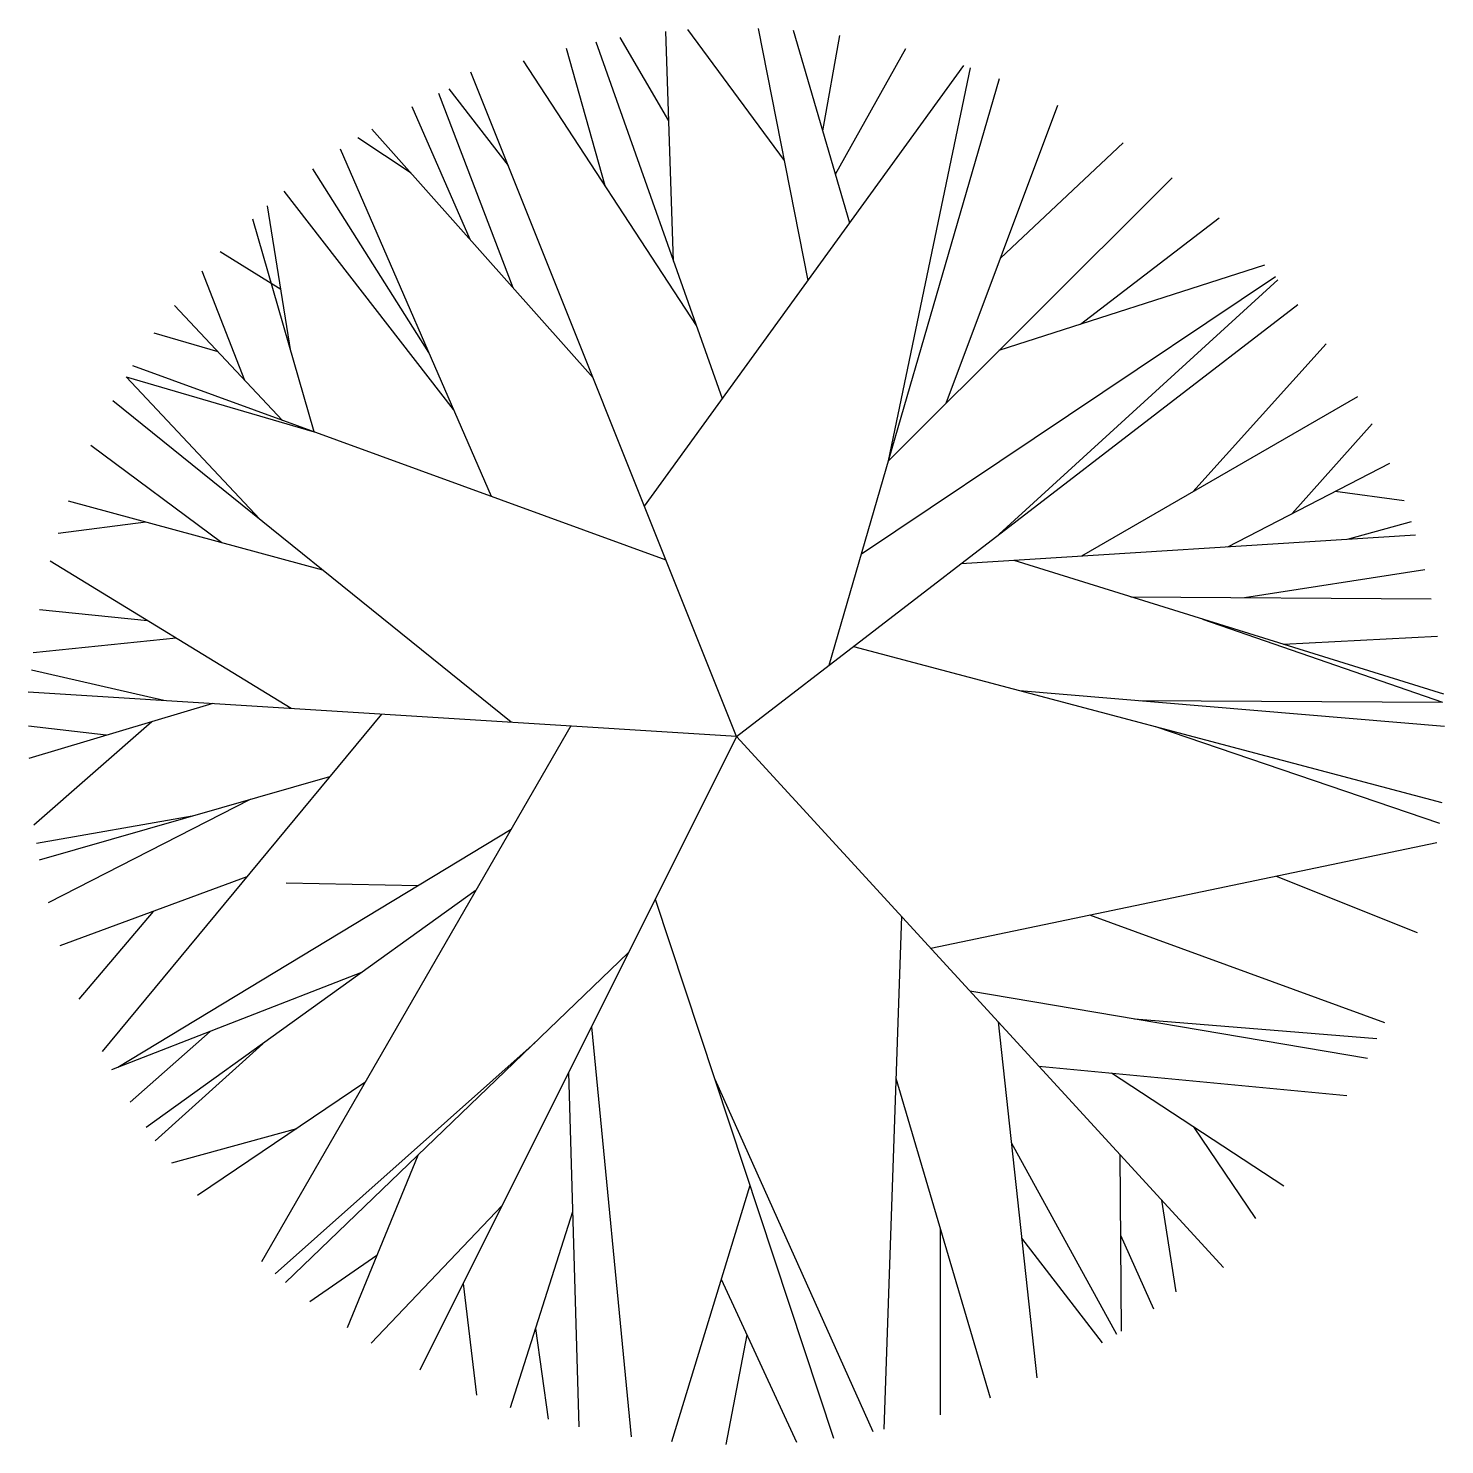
# Model space of a CAD drawing. Extents: x -6 to 6, y -6 to 6.
import ezdxf

# ---------------------------------------------------------------- set-up
doc = ezdxf.new("R2010")
doc.units = 0
doc.layers.get('0').update_dxf_attribs({"color": 44, "linetype": 'CONTINUOUS'})

msp = doc.modelspace()

# ---------------------------------------------------------------- linework, layer by layer
at = {"color": 0}
for p, q in [((-0.12, 2.86), (-1.19, 5.881)), ((-0.574, 5.213), (-0.986, 5.919)), ((-0.533, 4.026), (-0.6, 5.97)), ((0.406, 4.878), (-0.414, 5.986)), ((0.606, 3.861), (0.186, 5.997)), ((0.959, 4.347), (0.484, 5.98)), ((0.731, 5.129), (0.874, 5.936)), ((-1.113, 4.662), (-1.44, 5.825)), ((0.838, 4.762), (1.434, 5.826)), ((-0.339, 3.479), (-1.805, 5.722)), ((-0.78, 1.949), (1.927, 5.682)), ((1.287, 2.334), (1.983, 5.663)), ((0, 0), (-2.25, 5.625)), ((0.784, 0.603), (2.228, 5.571)), ((-1.893, 3.799), (-2.521, 5.444)), ((-1.933, 4.834), (-2.435, 5.484)), ((-2.258, 4.209), (-2.749, 5.333)), ((1.776, 2.821), (2.722, 5.347)), ((-2.756, 4.769), (-3.207, 5.071)), ((-1.215, 3.037), (-3.09, 5.143)), ((-2.077, 2.032), (-3.355, 4.974)), ((2.237, 4.05), (3.276, 5.027)), ((-2.606, 3.25), (-3.591, 4.806)), ((1.287, 2.334), (3.691, 4.73)), ((-2.397, 2.769), (-3.832, 4.617)), ((-3.776, 3.261), (-3.974, 4.495)), ((-3.579, 2.579), (-4.099, 4.381)), ((2.914, 3.492), (4.089, 4.391)), ((-3.86, 3.786), (-4.376, 4.104)), ((2.226, 3.27), (4.477, 3.995)), ((-4.166, 3.015), (-4.526, 3.939)), ((1.058, 1.547), (4.565, 3.894)), ((2.225, 1.712), (4.587, 3.868)), ((-3.847, 2.676), (-4.763, 3.649)), ((0, 0), (4.756, 3.658)), ((-4.393, 3.256), (-4.934, 3.414)), ((3.866, 2.072), (4.995, 3.325)), ((-0.597, 1.493), (-5.114, 3.138)), ((-4.039, 1.839), (-5.171, 3.044)), ((-5.171, 3.044), (-3.579, 2.579)), ((2.924, 1.528), (5.264, 2.88)), ((-1.909, 0.119), (-5.283, 2.843)), ((4.708, 1.887), (5.385, 2.647)), ((-4.36, 1.64), (-5.47, 2.465)), ((4.162, 1.606), (5.536, 2.315)), ((5.073, 2.076), (5.657, 1.999)), ((-3.504, 1.407), (-5.659, 1.993)), ((-5.004, 1.815), (-5.748, 1.719)), ((5.175, 1.669), (5.717, 1.821)), ((1.903, 1.464), (5.752, 1.706)), ((-3.774, 0.236), (-5.814, 1.483)), ((2.348, 1.492), (5.989, 0.36)), ((4.303, 1.176), (5.831, 1.413)), ((3.341, 1.183), (5.886, 1.165)), ((-4.991, 0.98), (-5.904, 1.071)), ((3.949, 0.994), (5.98, 0.289)), ((4.634, 0.781), (5.939, 0.85)), ((-4.748, 0.831), (-5.958, 0.708)), ((0.991, 0.762), (5.974, -0.56)), ((-4.851, 0.303), (-5.974, 0.56)), ((0, 0), (-6, 0.375)), ((2.396, 0.389), (5.999, 0.086)), ((-4.437, 0.277), (-5.997, -0.187)), ((3.424, 0.303), (5.98, 0.289)), ((-4.953, 0.123), (-5.953, -0.752)), ((-3.007, 0.188), (-5.374, -2.669)), ((-5.34, 0.009), (-5.999, 0.087)), ((-1.404, 0.088), (-4.024, -4.45)), ((0, 0), (-2.683, -5.367)), ((0, 0), (4.125, -4.5)), ((3.55, 0.083), (5.955, -0.735)), ((-3.448, -0.344), (-5.908, -1.048)), ((-4.12, -0.536), (-5.832, -1.41)), ((-4.613, -0.677), (-5.931, -0.906)), ((-1.909, -0.788), (-5.242, -2.805)), ((1.645, -1.795), (5.932, -0.899)), ((-4.149, -1.191), (-5.732, -1.775)), ((4.571, -1.183), (5.766, -1.661)), ((-2.207, -1.304), (-5.002, -3.314)), ((-2.698, -1.265), (-3.815, -1.244)), ((-0.69, -1.38), (0.822, -5.943)), ((-4.941, -1.483), (-5.572, -2.225)), ((1.397, -1.524), (1.248, -5.869)), ((2.991, -1.513), (5.489, -2.423)), ((-0.917, -1.833), (-3.82, -4.627)), ((-3.177, -2.001), (-5.294, -2.825)), ((1.976, -2.156), (5.345, -2.727)), ((3.372, -2.393), (5.426, -2.56)), ((-4.46, -2.5), (-5.138, -3.099)), ((-1.229, -2.459), (-0.892, -5.933)), ((2.216, -2.418), (2.544, -5.434)), ((-4.014, -2.604), (-4.926, -3.426)), ((-1.707, -2.594), (-3.91, -4.551)), ((-1.424, -2.848), (-1.336, -5.849)), ((2.56, -2.792), (5.171, -3.042)), ((3.176, -2.851), (4.638, -3.807)), ((-3.148, -2.933), (-4.568, -3.89)), ((-0.185, -2.904), (1.154, -5.888)), ((1.35, -2.896), (2.149, -5.602)), ((-3.729, -3.325), (-4.788, -3.615)), ((3.871, -3.306), (4.396, -4.083)), ((2.327, -3.44), (3.22, -5.063)), ((-2.7, -3.549), (-3.3, -5.011)), ((3.247, -3.542), (3.259, -5.037)), ((0.113, -3.803), (-0.55, -5.975)), ((3.601, -3.928), (3.722, -4.706)), ((-1.987, -3.974), (-3.096, -5.14)), ((-1.39, -4.027), (-1.917, -5.686)), ((1.724, -4.164), (1.724, -5.747)), ((2.415, -4.251), (3.099, -5.138)), ((3.253, -4.226), (3.532, -4.85)), ((-3.048, -4.396), (-3.615, -4.789)), ((-2.317, -4.635), (-2.202, -5.581)), ((-0.13, -4.598), (0.508, -5.978)), ((-1.703, -5.014), (-1.595, -5.784)), ((0.088, -5.07), (-0.09, -5.999))]:
    msp.add_line(p, q, dxfattribs=at)

doc.saveas('drawing.dxf')
